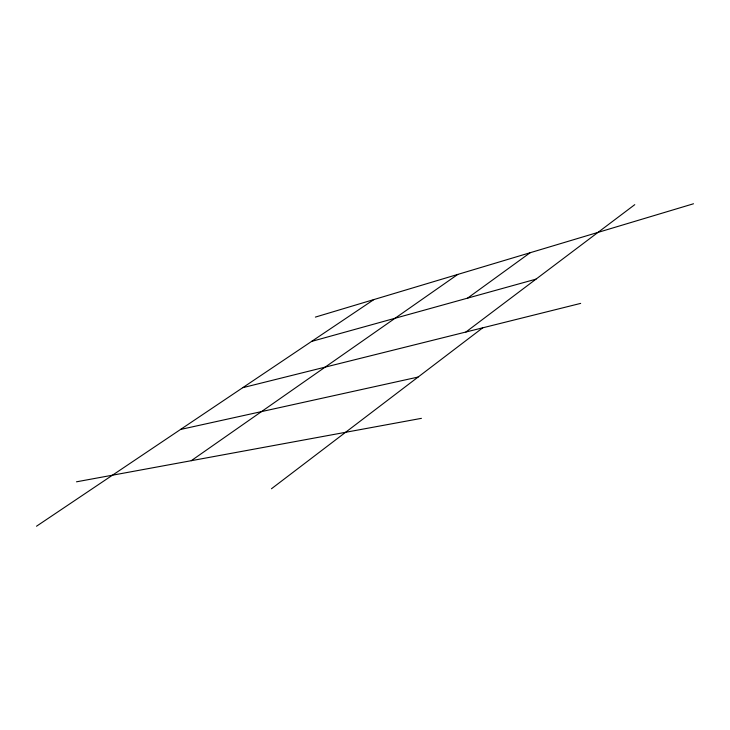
<?xml version="1.0" encoding="UTF-8"?>
<svg xmlns="http://www.w3.org/2000/svg" width="730" height="730" viewBox="0 0 730 730"><rect width="100%" height="100%" fill="white"/><g stroke="black" fill="none" stroke-linecap="round" stroke-linejoin="round"><path stroke-width="1.09" d="M271.46 488.762L482.74 327.816M465.904 332.022L634.771 204.655M467.583 298.132L530.163 252.726M191.26 460.694L457.792 274.416M36.5 526.23L373.906 299.565M315.369 317.103L693.5 203.77M311.619 341.412L535.993 279.152M242.716 387.694L580.66 303.388M180.556 429.459L418.098 377.063M76.477 481.818L421.429 418.345"/></g></svg>
